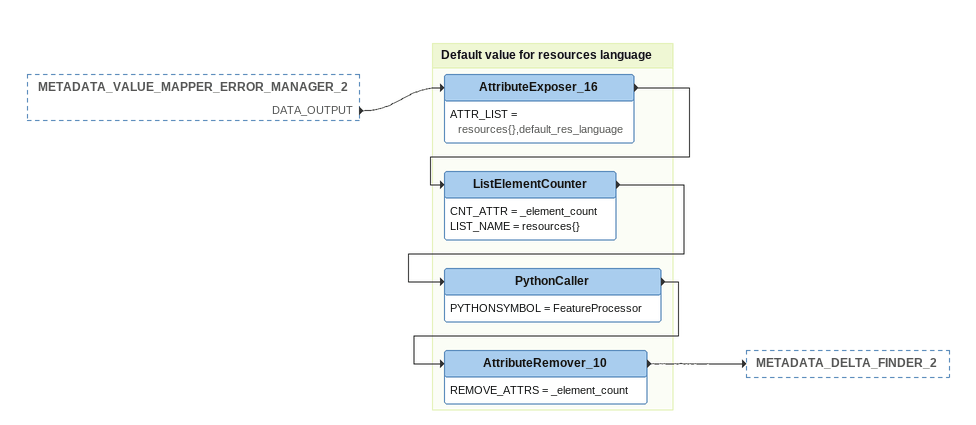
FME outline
METADATA_VALUE_MAPPER_ERROR_MANAGER_2 [outside]
    DATA_OUTPUT -> AttributeExposer_16

Bookmark: Default value for resources language
AttributeExposer_16
    ATTR_LIST = resources{},default_res_language
    -> ListElementCounter
ListElementCounter
    CNT_ATTR = _element_count
    LIST_NAME = resources{}
    -> PythonCaller
PythonCaller
    PYTHONSYMBOL = FeatureProcessor
    -> AttributeRemover_10
AttributeRemover_10
    REMOVE_ATTRS = _element_count
    -> METADATA_DELTA_FINDER_2
